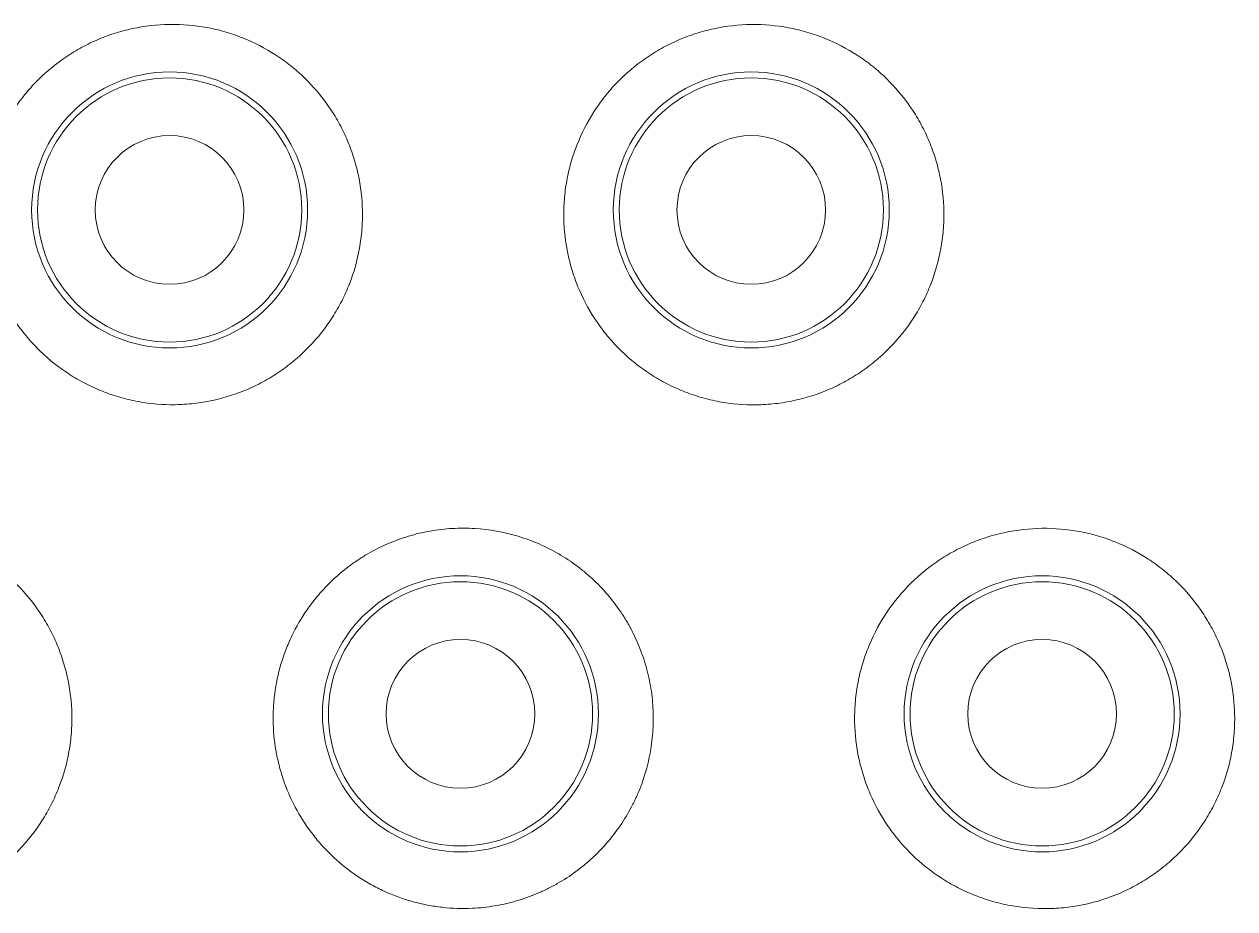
# Model space of a CAD drawing. Header units: inches. Extents: x 3778 to 56227, y -16914 to 35091.
# Drawn here: x 34996.97 to 35003.24, y -13112.93 to -13108.35 of the extents above; entities that cross this region are included whole.
import ezdxf

# ---------------------------------------------------------------- set-up
doc = ezdxf.new("R2010")
doc.units = ezdxf.units.IN
doc.header["$LTSCALE"] = 100
doc.header["$MEASUREMENT"] = 0
doc.layers.add('2-con', color=2, linetype='Continuous')
doc.layers.add('mark-B', color=2, linetype='Continuous', lineweight=20)

# ---------------------------------------------------------------- blocks, each defined once
blk = doc.blocks.new('무풍1way 일반')
at = {"layer": 'mark-B'}
for centre, radius in [((536.205, -430.0706), 0.7146), ((536.205, -430.0706), 0.7146), ((536.205, -430.0706), 0.7146), ((536.205, -430.0706), 0.684), ((539.2174, -430.0706), 0.7146), ((539.2174, -430.0706), 0.7146), ((539.2174, -430.0706), 0.7146), ((539.2174, -430.0706), 0.684), ((536.205, -430.0706), 0.385), ((539.2174, -430.0706), 0.385), ((537.7112, -432.6794), 0.7146), ((537.7112, -432.6794), 0.7146), ((537.7112, -432.6794), 0.7146), ((537.7112, -432.6794), 0.684), ((540.7236, -432.6794), 0.7146), ((540.7236, -432.6794), 0.7146), ((540.7236, -432.6794), 0.7146), ((540.7236, -432.6794), 0.684), ((537.7112, -432.6794), 0.385), ((540.7236, -432.6794), 0.385)]:
    blk.add_circle(centre, radius, dxfattribs=at)
for points, knots in [([(536.205, -431.0311), (536.1398, -431.0319), (536.0757, -431.0263), (535.981, -431.0087), (535.9497, -431.0013), (535.9032, -430.9878), (535.8877, -430.9829), (535.857, -430.9723), (535.8418, -430.9667), (535.767, -430.9368), (535.7101, -430.9073), (535.6428, -430.8635), (535.6296, -430.8544), (535.6034, -430.8356), (535.5905, -430.8257), (535.5526, -430.7954), (535.5285, -430.7742), (535.4597, -430.7072), (535.4185, -430.6584), (535.3727, -430.592), (535.3638, -430.5784), (535.3469, -430.551), (535.3225, -430.5094), (535.2872, -430.4376), (535.2648, -430.3778), (535.25, -430.332), (535.2455, -430.3166), (535.2372, -430.2855), (535.2333, -430.2697), (535.2163, -430.1908), (535.209, -430.1272), (535.2074, -430.0312), (535.2084, -429.9991), (535.2123, -429.9508), (535.214, -429.9346), (535.2181, -429.9025), (535.2206, -429.8866), (535.2349, -429.8075), (535.2524, -429.7458), (535.2819, -429.6709), (535.2882, -429.656), (535.3015, -429.6264), (535.3086, -429.6117), (535.3308, -429.5684), (535.3469, -429.5405), (535.3991, -429.4594), (535.439, -429.4089), (535.4956, -429.3504), (535.5072, -429.3389), (535.5309, -429.3167), (535.5672, -429.2844), (535.6311, -429.2354), (535.6859, -429.2013), (535.7283, -429.1778), (535.7427, -429.1702), (535.772, -429.1558), (535.7868, -429.149), (535.8613, -429.1169), (535.9227, -429.0973), (536.0173, -429.0771), (536.0493, -429.0719), (536.1141, -429.0646), (536.1464, -429.0626), (536.243, -429.0613), (536.3071, -429.0668), (536.3866, -429.0815), (536.4026, -429.0848), (536.4342, -429.0923), (536.4811, -429.1047), (536.557, -429.1308), (536.6153, -429.1574), (536.6581, -429.1796), (536.6722, -429.1873), (536.7001, -429.2035), (536.714, -429.212), (536.7818, -429.2561), (536.8318, -429.296), (536.9006, -429.3629), (536.9225, -429.3863), (536.9538, -429.4233), (536.9639, -429.436), (536.9835, -429.4616), (536.993, -429.4746), (537.0385, -429.5406), (537.0695, -429.5964), (537.1014, -429.67), (537.1074, -429.6849), (537.1188, -429.7151), (537.1241, -429.7304), (537.1389, -429.7765), (537.1472, -429.8074), (537.1675, -429.9012), (537.175, -429.9648), (537.1765, -430.0456), (537.1763, -430.0618), (537.1753, -430.0941), (537.1726, -430.1424), (537.1623, -430.2218), (537.1479, -430.2843), (537.1347, -430.3308), (537.1299, -430.3463), (537.1196, -430.377), (537.114, -430.3923), (537.0844, -430.4677), (537.0551, -430.5248), (537.0029, -430.6061), (536.9842, -430.6324), (536.9539, -430.6707), (536.9434, -430.6832), (536.9221, -430.7076), (536.9111, -430.7195), (536.855, -430.7776), (536.806, -430.8193), (536.7261, -430.8746), (536.6982, -430.8919), (536.6415, -430.9234), (536.5836, -430.9519), (536.5233, -430.9745), (536.4618, -430.9942), (536.4304, -431.0026), (536.3347, -431.0231), (536.2702, -431.0303), (536.205, -431.0311)], [0, 0, 0, 0, 0.03125, 0.03125, 0.046875, 0.046875, 0.054687, 0.054687, 0.0625, 0.0625, 0.09375, 0.09375, 0.101562, 0.101562, 0.109375, 0.109375, 0.125, 0.125, 0.15625, 0.15625, 0.164062, 0.164062, 0.171875, 0.1875, 0.203125, 0.203125, 0.210937, 0.210937, 0.21875, 0.21875, 0.25, 0.25, 0.265625, 0.265625, 0.273437, 0.273437, 0.28125, 0.28125, 0.3125, 0.3125, 0.320312, 0.320312, 0.328125, 0.328125, 0.34375, 0.34375, 0.375, 0.375, 0.382812, 0.382812, 0.390625, 0.40625, 0.421875, 0.421875, 0.429687, 0.429687, 0.4375, 0.4375, 0.46875, 0.46875, 0.484375, 0.484375, 0.5, 0.5, 0.53125, 0.53125, 0.539063, 0.539063, 0.546875, 0.5625, 0.578125, 0.578125, 0.585938, 0.585938, 0.59375, 0.59375, 0.625, 0.625, 0.640625, 0.640625, 0.648438, 0.648438, 0.65625, 0.65625, 0.6875, 0.6875, 0.695313, 0.695313, 0.703125, 0.703125, 0.71875, 0.71875, 0.75, 0.75, 0.757813, 0.757813, 0.765625, 0.78125, 0.796875, 0.796875, 0.804688, 0.804688, 0.8125, 0.8125, 0.84375, 0.84375, 0.859375, 0.859375, 0.867188, 0.867188, 0.875, 0.875, 0.90625, 0.90625, 0.921875, 0.921875, 0.9375, 0.953125, 0.953125, 0.96875, 0.96875, 1, 1, 1, 1]), ([(536.205, -431.0311), (536.1398, -431.0319), (536.0757, -431.0263), (535.981, -431.0087), (535.9497, -431.0013), (535.9032, -430.9878), (535.8877, -430.9829), (535.857, -430.9723), (535.8418, -430.9667), (535.767, -430.9368), (535.7101, -430.9073), (535.6428, -430.8635), (535.6296, -430.8544), (535.6034, -430.8356), (535.5905, -430.8257), (535.5526, -430.7954), (535.5285, -430.7742), (535.4597, -430.7072), (535.4185, -430.6584), (535.3727, -430.592), (535.3638, -430.5784), (535.3469, -430.551), (535.3225, -430.5094), (535.2872, -430.4376), (535.2648, -430.3778), (535.25, -430.332), (535.2455, -430.3166), (535.2372, -430.2855), (535.2333, -430.2697), (535.2163, -430.1908), (535.209, -430.1272), (535.2074, -430.0312), (535.2084, -429.9991), (535.2123, -429.9508), (535.214, -429.9346), (535.2181, -429.9025), (535.2206, -429.8866), (535.2349, -429.8075), (535.2524, -429.7458), (535.2819, -429.6709), (535.2882, -429.656), (535.3015, -429.6264), (535.3086, -429.6117), (535.3308, -429.5684), (535.3469, -429.5405), (535.3991, -429.4594), (535.439, -429.4089), (535.4956, -429.3504), (535.5072, -429.3389), (535.5309, -429.3167), (535.5672, -429.2844), (535.6311, -429.2354), (535.6859, -429.2013), (535.7283, -429.1778), (535.7427, -429.1702), (535.772, -429.1558), (535.7868, -429.149), (535.8613, -429.1169), (535.9227, -429.0973), (536.0173, -429.0771), (536.0493, -429.0719), (536.1141, -429.0646), (536.1464, -429.0626), (536.243, -429.0613), (536.3071, -429.0668), (536.3866, -429.0815), (536.4026, -429.0848), (536.4342, -429.0923), (536.4811, -429.1047), (536.557, -429.1308), (536.6153, -429.1574), (536.6581, -429.1796), (536.6722, -429.1873), (536.7001, -429.2035), (536.714, -429.212), (536.7818, -429.2561), (536.8318, -429.296), (536.9006, -429.3629), (536.9225, -429.3863), (536.9538, -429.4233), (536.9639, -429.436), (536.9835, -429.4616), (536.993, -429.4746), (537.0385, -429.5406), (537.0695, -429.5964), (537.1014, -429.67), (537.1074, -429.6849), (537.1188, -429.7151), (537.1241, -429.7304), (537.1389, -429.7765), (537.1472, -429.8074), (537.1675, -429.9012), (537.175, -429.9648), (537.1765, -430.0456), (537.1763, -430.0618), (537.1753, -430.0941), (537.1726, -430.1424), (537.1623, -430.2218), (537.1479, -430.2843), (537.1347, -430.3308), (537.1299, -430.3463), (537.1196, -430.377), (537.114, -430.3923), (537.0844, -430.4677), (537.0551, -430.5248), (537.0029, -430.6061), (536.9842, -430.6324), (536.9539, -430.6707), (536.9434, -430.6832), (536.9221, -430.7076), (536.9111, -430.7195), (536.855, -430.7776), (536.806, -430.8193), (536.7261, -430.8746), (536.6982, -430.8919), (536.6415, -430.9234), (536.5836, -430.9519), (536.5233, -430.9745), (536.4618, -430.9942), (536.4304, -431.0026), (536.3347, -431.0231), (536.2702, -431.0303), (536.205, -431.0311)], [0, 0, 0, 0, 0.03125, 0.03125, 0.046875, 0.046875, 0.054687, 0.054687, 0.0625, 0.0625, 0.09375, 0.09375, 0.101562, 0.101562, 0.109375, 0.109375, 0.125, 0.125, 0.15625, 0.15625, 0.164062, 0.164062, 0.171875, 0.1875, 0.203125, 0.203125, 0.210937, 0.210937, 0.21875, 0.21875, 0.25, 0.25, 0.265625, 0.265625, 0.273437, 0.273437, 0.28125, 0.28125, 0.3125, 0.3125, 0.320312, 0.320312, 0.328125, 0.328125, 0.34375, 0.34375, 0.375, 0.375, 0.382812, 0.382812, 0.390625, 0.40625, 0.421875, 0.421875, 0.429687, 0.429687, 0.4375, 0.4375, 0.46875, 0.46875, 0.484375, 0.484375, 0.5, 0.5, 0.53125, 0.53125, 0.539063, 0.539063, 0.546875, 0.5625, 0.578125, 0.578125, 0.585938, 0.585938, 0.59375, 0.59375, 0.625, 0.625, 0.640625, 0.640625, 0.648438, 0.648438, 0.65625, 0.65625, 0.6875, 0.6875, 0.695313, 0.695313, 0.703125, 0.703125, 0.71875, 0.71875, 0.75, 0.75, 0.757813, 0.757813, 0.765625, 0.78125, 0.796875, 0.796875, 0.804688, 0.804688, 0.8125, 0.8125, 0.84375, 0.84375, 0.859375, 0.859375, 0.867188, 0.867188, 0.875, 0.875, 0.90625, 0.90625, 0.921875, 0.921875, 0.9375, 0.953125, 0.953125, 0.96875, 0.96875, 1, 1, 1, 1]), ([(539.7941, -430.8349), (539.7788, -430.8465), (539.7631, -430.8576), (539.7309, -430.8789), (539.7143, -430.8892), (539.6642, -430.9183), (539.5956, -430.9528), (539.5237, -430.9792), (539.4686, -430.9958), (539.4499, -431.0008), (539.4123, -431.0097), (539.3933, -431.0136), (539.3362, -431.0237), (539.2979, -431.0281), (539.2401, -431.0314), (539.2207, -431.032), (539.1821, -431.0319), (539.1629, -431.0313), (539.0672, -431.0254), (538.9921, -431.012), (538.9001, -430.9842), (538.8818, -430.978), (538.8457, -430.9647), (538.8279, -430.9576), (538.7754, -430.9347), (538.7075, -430.9003), (538.6439, -430.8582), (538.5977, -430.8237), (538.5827, -430.8116), (538.5534, -430.7869), (538.5392, -430.7742), (538.4702, -430.7087), (538.4215, -430.6504), (538.3689, -430.57), (538.3589, -430.5536), (538.3399, -430.5205), (538.3309, -430.5037), (538.3054, -430.4527), (538.2905, -430.4178), (538.2646, -430.3463), (538.2537, -430.3097), (538.236, -430.2347), (538.223, -430.1595), (538.2187, -430.0836), (538.2187, -430.0264), (538.2193, -430.0073), (538.2216, -429.9691), (538.2233, -429.9499), (538.2347, -429.8542), (538.2524, -429.7801), (538.2853, -429.6903), (538.2924, -429.6725), (538.3077, -429.6372), (538.316, -429.6197), (538.3421, -429.568), (538.3807, -429.5017), (538.4266, -429.4406), (538.4637, -429.3966), (538.4766, -429.3823), (538.5032, -429.3543), (538.517, -429.3406), (538.5876, -429.2748), (538.6493, -429.2294), (538.7328, -429.1819), (538.7499, -429.1729), (538.7846, -429.1557), (538.8023, -429.1477), (538.8555, -429.1252), (538.9278, -429.0996), (539.0025, -429.0826), (539.0594, -429.0731), (539.0786, -429.0704), (539.1171, -429.0663), (539.1363, -429.0649), (539.1554, -429.0639)], [0, 0, 0, 0, 0.015625, 0.015625, 0.03125, 0.03125, 0.0625, 0.09375, 0.09375, 0.109375, 0.109375, 0.125, 0.125, 0.15625, 0.15625, 0.171875, 0.171875, 0.1875, 0.1875, 0.25, 0.25, 0.265625, 0.265625, 0.28125, 0.28125, 0.3125, 0.34375, 0.34375, 0.359375, 0.359375, 0.375, 0.375, 0.4375, 0.4375, 0.453125, 0.453125, 0.46875, 0.46875, 0.5, 0.5, 0.53125, 0.53125, 0.5625, 0.59375, 0.59375, 0.609375, 0.609375, 0.625, 0.625, 0.6875, 0.6875, 0.703125, 0.703125, 0.71875, 0.71875, 0.75, 0.78125, 0.78125, 0.796875, 0.796875, 0.8125, 0.8125, 0.875, 0.875, 0.890625, 0.890625, 0.90625, 0.90625, 0.9375, 0.96875, 0.96875, 0.984375, 0.984375, 1, 1, 1, 1]), ([(539.7941, -430.8349), (539.7788, -430.8465), (539.7631, -430.8576), (539.7309, -430.8789), (539.7143, -430.8892), (539.6642, -430.9183), (539.5956, -430.9528), (539.5237, -430.9792), (539.4686, -430.9958), (539.4499, -431.0008), (539.4123, -431.0097), (539.3933, -431.0136), (539.3362, -431.0237), (539.2979, -431.0281), (539.2401, -431.0314), (539.2207, -431.032), (539.1821, -431.0319), (539.1629, -431.0313), (539.0672, -431.0254), (538.9921, -431.012), (538.9001, -430.9842), (538.8818, -430.978), (538.8457, -430.9647), (538.8279, -430.9576), (538.7754, -430.9347), (538.7075, -430.9003), (538.6439, -430.8582), (538.5977, -430.8237), (538.5827, -430.8116), (538.5534, -430.7869), (538.5392, -430.7742), (538.4702, -430.7087), (538.4215, -430.6504), (538.3689, -430.57), (538.3589, -430.5536), (538.3399, -430.5205), (538.3309, -430.5037), (538.3054, -430.4527), (538.2905, -430.4178), (538.2646, -430.3463), (538.2537, -430.3097), (538.236, -430.2347), (538.223, -430.1595), (538.2187, -430.0836), (538.2187, -430.0264), (538.2193, -430.0073), (538.2216, -429.9691), (538.2233, -429.9499), (538.2347, -429.8542), (538.2524, -429.7801), (538.2853, -429.6903), (538.2924, -429.6725), (538.3077, -429.6372), (538.316, -429.6197), (538.3421, -429.568), (538.3807, -429.5017), (538.4266, -429.4406), (538.4637, -429.3966), (538.4766, -429.3823), (538.5032, -429.3543), (538.517, -429.3406), (538.5876, -429.2748), (538.6493, -429.2294), (538.7328, -429.1819), (538.7499, -429.1729), (538.7846, -429.1557), (538.8023, -429.1477), (538.8555, -429.1252), (538.9278, -429.0996), (539.0025, -429.0826), (539.0594, -429.0731), (539.0786, -429.0704), (539.1171, -429.0663), (539.1363, -429.0649), (539.1554, -429.0639)], [0, 0, 0, 0, 0.015625, 0.015625, 0.03125, 0.03125, 0.0625, 0.09375, 0.09375, 0.109375, 0.109375, 0.125, 0.125, 0.15625, 0.15625, 0.171875, 0.171875, 0.1875, 0.1875, 0.25, 0.25, 0.265625, 0.265625, 0.28125, 0.28125, 0.3125, 0.34375, 0.34375, 0.359375, 0.359375, 0.375, 0.375, 0.4375, 0.4375, 0.453125, 0.453125, 0.46875, 0.46875, 0.5, 0.5, 0.53125, 0.53125, 0.5625, 0.59375, 0.59375, 0.609375, 0.609375, 0.625, 0.625, 0.6875, 0.6875, 0.703125, 0.703125, 0.71875, 0.71875, 0.75, 0.78125, 0.78125, 0.796875, 0.796875, 0.8125, 0.8125, 0.875, 0.875, 0.890625, 0.890625, 0.90625, 0.90625, 0.9375, 0.96875, 0.96875, 0.984375, 0.984375, 1, 1, 1, 1]), ([(539.1554, -429.0639), (539.2078, -429.0614), (539.2599, -429.0631), (539.3377, -429.0718), (539.3635, -429.0757), (539.4022, -429.0832), (539.4151, -429.086), (539.4408, -429.092), (539.4535, -429.0953), (539.5165, -429.1128), (539.5654, -429.1307), (539.6363, -429.1632), (539.6595, -429.175), (539.7052, -429.2005), (539.7277, -429.2143), (539.793, -429.2579), (539.8337, -429.2901), (539.8908, -429.343), (539.9091, -429.3613), (539.9356, -429.3901), (539.9442, -429.3999), (539.9612, -429.4198), (539.9695, -429.43), (540.0099, -429.4816), (540.0672, -429.5682), (540.1104, -429.6628), (540.1372, -429.7368), (540.1452, -429.7618), (540.159, -429.812), (540.1649, -429.8373), (540.1795, -429.9137), (540.1852, -429.9654), (540.1876, -430.044), (540.1874, -430.0704), (540.1848, -430.1226), (540.1825, -430.1486), (540.1725, -430.226), (540.1617, -430.2769), (540.1432, -430.3397), (540.1392, -430.3522), (540.1307, -430.3772), (540.1262, -430.3896), (540.112, -430.4264), (540.1016, -430.4505), (540.0677, -430.5211), (540.0415, -430.5661), (539.9967, -430.6307), (539.9808, -430.6518), (539.9472, -430.6927), (539.9297, -430.7123), (539.8752, -430.7689), (539.836, -430.8035), (539.7941, -430.8349)], [0, 0, 0, 0, 0.0625, 0.0625, 0.09375, 0.09375, 0.109375, 0.109375, 0.125, 0.125, 0.1875, 0.1875, 0.21875, 0.21875, 0.25, 0.25, 0.3125, 0.3125, 0.34375, 0.34375, 0.359375, 0.359375, 0.375, 0.375, 0.4375, 0.5, 0.5, 0.53125, 0.53125, 0.5625, 0.5625, 0.625, 0.625, 0.65625, 0.65625, 0.6875, 0.6875, 0.75, 0.75, 0.765625, 0.765625, 0.78125, 0.78125, 0.8125, 0.8125, 0.875, 0.875, 0.90625, 0.90625, 0.9375, 0.9375, 1, 1, 1, 1]), ([(539.1554, -429.0639), (539.2078, -429.0614), (539.2599, -429.0631), (539.3377, -429.0718), (539.3635, -429.0757), (539.4022, -429.0832), (539.4151, -429.086), (539.4408, -429.092), (539.4535, -429.0953), (539.5165, -429.1128), (539.5654, -429.1307), (539.6363, -429.1632), (539.6595, -429.175), (539.7052, -429.2005), (539.7277, -429.2143), (539.793, -429.2579), (539.8337, -429.2901), (539.8908, -429.343), (539.9091, -429.3613), (539.9356, -429.3901), (539.9442, -429.3999), (539.9612, -429.4198), (539.9695, -429.43), (540.0099, -429.4816), (540.0672, -429.5682), (540.1104, -429.6628), (540.1372, -429.7368), (540.1452, -429.7618), (540.159, -429.812), (540.1649, -429.8373), (540.1795, -429.9137), (540.1852, -429.9654), (540.1876, -430.044), (540.1874, -430.0704), (540.1848, -430.1226), (540.1825, -430.1486), (540.1725, -430.226), (540.1617, -430.2769), (540.1432, -430.3397), (540.1392, -430.3522), (540.1307, -430.3772), (540.1262, -430.3896), (540.112, -430.4264), (540.1016, -430.4505), (540.0677, -430.5211), (540.0415, -430.5661), (539.9967, -430.6307), (539.9808, -430.6518), (539.9472, -430.6927), (539.9297, -430.7123), (539.8752, -430.7689), (539.836, -430.8035), (539.7941, -430.8349)], [0, 0, 0, 0, 0.0625, 0.0625, 0.09375, 0.09375, 0.109375, 0.109375, 0.125, 0.125, 0.1875, 0.1875, 0.21875, 0.21875, 0.25, 0.25, 0.3125, 0.3125, 0.34375, 0.34375, 0.359375, 0.359375, 0.375, 0.375, 0.4375, 0.5, 0.5, 0.53125, 0.53125, 0.5625, 0.5625, 0.625, 0.625, 0.65625, 0.65625, 0.6875, 0.6875, 0.75, 0.75, 0.765625, 0.765625, 0.78125, 0.78125, 0.8125, 0.8125, 0.875, 0.875, 0.90625, 0.90625, 0.9375, 0.9375, 1, 1, 1, 1]), ([(542.2298, -431.0325), (542.1647, -431.0335), (542.1006, -431.0281), (542.0059, -431.0108), (541.9746, -431.0035), (541.9126, -430.9857), (541.8817, -430.9752), (541.7919, -430.9396), (541.735, -430.9103), (541.6676, -430.8669), (541.6543, -430.8578), (541.6281, -430.8391), (541.6151, -430.8293), (541.5771, -430.7991), (541.553, -430.778), (541.484, -430.7112), (541.4426, -430.6626), (541.3966, -430.5965), (541.3877, -430.5829), (541.3706, -430.5555), (541.3461, -430.514), (541.3106, -430.4424), (541.2878, -430.3826), (541.273, -430.3369), (541.2684, -430.3215), (541.2599, -430.2904), (541.256, -430.2746), (541.2387, -430.1957), (541.2312, -430.1321), (541.2292, -430.036), (541.2301, -430.0039), (541.2338, -429.9556), (541.2354, -429.9394), (541.2395, -429.9072), (541.242, -429.8913), (541.256, -429.812), (541.2734, -429.7502), (541.3026, -429.6751), (541.3089, -429.6602), (541.3221, -429.6306), (541.3292, -429.6158), (541.3512, -429.5724), (541.3673, -429.5444), (541.4193, -429.463), (541.4591, -429.4124), (541.5155, -429.3537), (541.5271, -429.3422), (541.5508, -429.3199), (541.587, -429.2875), (541.6508, -429.2383), (541.7055, -429.2041), (541.7479, -429.1805), (541.7623, -429.1729), (541.7915, -429.1584), (541.8063, -429.1515), (541.8807, -429.1192), (541.942, -429.0995), (542.0365, -429.079), (542.0685, -429.0737), (542.1332, -429.0663), (542.1655, -429.0642), (542.262, -429.0626), (542.326, -429.0679), (542.4056, -429.0824), (542.4215, -429.0857), (542.4531, -429.093), (542.5, -429.1052), (542.5759, -429.1311), (542.6342, -429.1575), (542.6771, -429.1795), (542.6912, -429.1871), (542.7192, -429.2033), (542.733, -429.2117), (542.8009, -429.2555), (542.851, -429.2952), (542.92, -429.3618), (542.942, -429.3852), (542.9734, -429.422), (542.9836, -429.4346), (543.0033, -429.4601), (543.0128, -429.4731), (543.0585, -429.5389), (543.0897, -429.5946), (543.1219, -429.6681), (543.128, -429.683), (543.1395, -429.7131), (543.1449, -429.7285), (543.1599, -429.7745), (543.1683, -429.8055), (543.189, -429.8992), (543.1966, -429.9627), (543.1984, -430.0436), (543.1983, -430.0599), (543.1974, -430.0922), (543.1949, -430.1405), (543.1848, -430.2201), (543.1706, -430.2827), (543.1576, -430.3293), (543.1528, -430.3447), (543.1426, -430.3755), (543.137, -430.3909), (543.1076, -430.4664), (543.0785, -430.5237), (543.0265, -430.6052), (543.0078, -430.6316), (542.9776, -430.67), (542.9672, -430.6826), (542.9459, -430.707), (542.9349, -430.719), (542.879, -430.7772), (542.83, -430.819), (542.7503, -430.8746), (542.7224, -430.892), (542.6658, -430.9236), (542.6079, -430.9523), (542.5477, -430.9751), (542.4863, -430.9949), (542.4549, -431.0034), (542.3594, -431.0241), (542.2949, -431.0315), (542.2298, -431.0325)], [0, 0, 0, 0, 0.03125, 0.03125, 0.046875, 0.046875, 0.0625, 0.0625, 0.09375, 0.09375, 0.101563, 0.101563, 0.109375, 0.109375, 0.125, 0.125, 0.15625, 0.15625, 0.164063, 0.164063, 0.171875, 0.1875, 0.203125, 0.203125, 0.210938, 0.210938, 0.21875, 0.21875, 0.25, 0.25, 0.265625, 0.265625, 0.273438, 0.273438, 0.28125, 0.28125, 0.3125, 0.3125, 0.320313, 0.320313, 0.328125, 0.328125, 0.34375, 0.34375, 0.375, 0.375, 0.382813, 0.382813, 0.390625, 0.40625, 0.421875, 0.421875, 0.429687, 0.429687, 0.4375, 0.4375, 0.46875, 0.46875, 0.484375, 0.484375, 0.5, 0.5, 0.53125, 0.53125, 0.539063, 0.539063, 0.546875, 0.5625, 0.578125, 0.578125, 0.585938, 0.585938, 0.59375, 0.59375, 0.625, 0.625, 0.640625, 0.640625, 0.648438, 0.648438, 0.65625, 0.65625, 0.6875, 0.6875, 0.695313, 0.695313, 0.703125, 0.703125, 0.71875, 0.71875, 0.75, 0.75, 0.757813, 0.757813, 0.765625, 0.78125, 0.796875, 0.796875, 0.804688, 0.804688, 0.8125, 0.8125, 0.84375, 0.84375, 0.859375, 0.859375, 0.867188, 0.867188, 0.875, 0.875, 0.90625, 0.90625, 0.921875, 0.921875, 0.9375, 0.953125, 0.953125, 0.96875, 0.96875, 1, 1, 1, 1]), ([(542.2298, -431.0325), (542.1647, -431.0335), (542.1006, -431.0281), (542.0059, -431.0108), (541.9746, -431.0035), (541.9126, -430.9857), (541.8817, -430.9752), (541.7919, -430.9396), (541.735, -430.9103), (541.6676, -430.8669), (541.6543, -430.8578), (541.6281, -430.8391), (541.6151, -430.8293), (541.5771, -430.7991), (541.553, -430.778), (541.484, -430.7112), (541.4426, -430.6626), (541.3966, -430.5965), (541.3877, -430.5829), (541.3706, -430.5555), (541.3461, -430.514), (541.3106, -430.4424), (541.2878, -430.3826), (541.273, -430.3369), (541.2684, -430.3215), (541.2599, -430.2904), (541.256, -430.2746), (541.2387, -430.1957), (541.2312, -430.1321), (541.2292, -430.036), (541.2301, -430.0039), (541.2338, -429.9556), (541.2354, -429.9394), (541.2395, -429.9072), (541.242, -429.8913), (541.256, -429.812), (541.2734, -429.7502), (541.3026, -429.6751), (541.3089, -429.6602), (541.3221, -429.6306), (541.3292, -429.6158), (541.3512, -429.5724), (541.3673, -429.5444), (541.4193, -429.463), (541.4591, -429.4124), (541.5155, -429.3537), (541.5271, -429.3422), (541.5508, -429.3199), (541.587, -429.2875), (541.6508, -429.2383), (541.7055, -429.2041), (541.7479, -429.1805), (541.7623, -429.1729), (541.7915, -429.1584), (541.8063, -429.1515), (541.8807, -429.1192), (541.942, -429.0995), (542.0365, -429.079), (542.0685, -429.0737), (542.1332, -429.0663), (542.1655, -429.0642), (542.262, -429.0626), (542.326, -429.0679), (542.4056, -429.0824), (542.4215, -429.0857), (542.4531, -429.093), (542.5, -429.1052), (542.5759, -429.1311), (542.6342, -429.1575), (542.6771, -429.1795), (542.6912, -429.1871), (542.7192, -429.2033), (542.733, -429.2117), (542.8009, -429.2555), (542.851, -429.2952), (542.92, -429.3618), (542.942, -429.3852), (542.9734, -429.422), (542.9836, -429.4346), (543.0033, -429.4601), (543.0128, -429.4731), (543.0585, -429.5389), (543.0897, -429.5946), (543.1219, -429.6681), (543.128, -429.683), (543.1395, -429.7131), (543.1449, -429.7285), (543.1599, -429.7745), (543.1683, -429.8055), (543.189, -429.8992), (543.1966, -429.9627), (543.1984, -430.0436), (543.1983, -430.0599), (543.1974, -430.0922), (543.1949, -430.1405), (543.1848, -430.2201), (543.1706, -430.2827), (543.1576, -430.3293), (543.1528, -430.3447), (543.1426, -430.3755), (543.137, -430.3909), (543.1076, -430.4664), (543.0785, -430.5237), (543.0265, -430.6052), (543.0078, -430.6316), (542.9776, -430.67), (542.9672, -430.6826), (542.9459, -430.707), (542.9349, -430.719), (542.879, -430.7772), (542.83, -430.819), (542.7503, -430.8746), (542.7224, -430.892), (542.6658, -430.9236), (542.6079, -430.9523), (542.5477, -430.9751), (542.4863, -430.9949), (542.4549, -431.0034), (542.3594, -431.0241), (542.2949, -431.0315), (542.2298, -431.0325)], [0, 0, 0, 0, 0.03125, 0.03125, 0.046875, 0.046875, 0.0625, 0.0625, 0.09375, 0.09375, 0.101563, 0.101563, 0.109375, 0.109375, 0.125, 0.125, 0.15625, 0.15625, 0.164063, 0.164063, 0.171875, 0.1875, 0.203125, 0.203125, 0.210938, 0.210938, 0.21875, 0.21875, 0.25, 0.25, 0.265625, 0.265625, 0.273438, 0.273438, 0.28125, 0.28125, 0.3125, 0.3125, 0.320313, 0.320313, 0.328125, 0.328125, 0.34375, 0.34375, 0.375, 0.375, 0.382813, 0.382813, 0.390625, 0.40625, 0.421875, 0.421875, 0.429687, 0.429687, 0.4375, 0.4375, 0.46875, 0.46875, 0.484375, 0.484375, 0.5, 0.5, 0.53125, 0.53125, 0.539063, 0.539063, 0.546875, 0.5625, 0.578125, 0.578125, 0.585938, 0.585938, 0.59375, 0.59375, 0.625, 0.625, 0.640625, 0.640625, 0.648438, 0.648438, 0.65625, 0.65625, 0.6875, 0.6875, 0.695313, 0.695313, 0.703125, 0.703125, 0.71875, 0.71875, 0.75, 0.75, 0.757813, 0.757813, 0.765625, 0.78125, 0.796875, 0.796875, 0.804688, 0.804688, 0.8125, 0.8125, 0.84375, 0.84375, 0.859375, 0.859375, 0.867188, 0.867188, 0.875, 0.875, 0.90625, 0.90625, 0.921875, 0.921875, 0.9375, 0.953125, 0.953125, 0.96875, 0.96875, 1, 1, 1, 1]), ([(537.7112, -433.6395), (537.646, -433.6403), (537.5819, -433.6347), (537.4872, -433.6171), (537.4559, -433.6097), (537.4093, -433.5962), (537.3938, -433.5913), (537.3631, -433.5807), (537.348, -433.5751), (537.2731, -433.5451), (537.2163, -433.5156), (537.149, -433.4719), (537.1357, -433.4628), (537.1095, -433.4439), (537.0966, -433.4341), (537.0587, -433.4038), (537.0346, -433.3826), (536.9659, -433.3156), (536.9246, -433.2668), (536.8789, -433.2004), (536.87, -433.1869), (536.853, -433.1594), (536.8286, -433.1178), (536.7934, -433.0461), (536.7709, -432.9863), (536.7562, -432.9405), (536.7517, -432.9251), (536.7433, -432.8939), (536.7395, -432.8781), (536.7224, -432.7993), (536.7152, -432.7357), (536.7135, -432.6397), (536.7145, -432.6076), (536.7183, -432.5593), (536.7201, -432.5431), (536.7242, -432.5111), (536.7267, -432.4951), (536.741, -432.416), (536.7585, -432.3543), (536.788, -432.2794), (536.7942, -432.2645), (536.8076, -432.2349), (536.8146, -432.2202), (536.8368, -432.1769), (536.8529, -432.149), (536.9051, -432.0678), (536.945, -432.0173), (537.0015, -431.9588), (537.0132, -431.9473), (537.0369, -431.9251), (537.0732, -431.8928), (537.1371, -431.8438), (537.1918, -431.8097), (537.2343, -431.7862), (537.2487, -431.7786), (537.278, -431.7642), (537.2928, -431.7574), (537.3673, -431.7252), (537.4287, -431.7057), (537.5233, -431.6854), (537.5553, -431.6802), (537.6202, -431.6729), (537.6525, -431.6709), (537.7491, -431.6696), (537.8131, -431.6751), (537.8927, -431.6898), (537.9086, -431.6932), (537.9402, -431.7006), (537.9871, -431.713), (538.063, -431.7391), (538.1214, -431.7657), (538.1642, -431.7879), (538.1783, -431.7956), (538.2062, -431.8119), (538.2201, -431.8204), (538.2879, -431.8644), (538.3379, -431.9043), (538.4067, -431.9712), (538.4286, -431.9946), (538.4598, -432.0316), (538.47, -432.0442), (538.4896, -432.0699), (538.4991, -432.0829), (538.5446, -432.1488), (538.5756, -432.2047), (538.6075, -432.2782), (538.6135, -432.2931), (538.6249, -432.3234), (538.6302, -432.3387), (538.645, -432.3847), (538.6533, -432.4157), (538.6736, -432.5094), (538.6811, -432.573), (538.6826, -432.6538), (538.6825, -432.6701), (538.6815, -432.7023), (538.6788, -432.7506), (538.6685, -432.83), (538.6541, -432.8925), (538.6409, -432.939), (538.6361, -432.9545), (538.6258, -432.9852), (538.6202, -433.0005), (538.5906, -433.0759), (538.5613, -433.1331), (538.5092, -433.2143), (538.4904, -433.2406), (538.4601, -433.2789), (538.4497, -433.2915), (538.4283, -433.3159), (538.4174, -433.3278), (538.3613, -433.3858), (538.3123, -433.4275), (538.2323, -433.4829), (538.2045, -433.5002), (538.1478, -433.5317), (538.0898, -433.5602), (538.0295, -433.5829), (537.968, -433.6026), (537.9366, -433.6109), (537.8409, -433.6314), (537.7764, -433.6387), (537.7112, -433.6395)], [0, 0, 0, 0, 0.03125, 0.03125, 0.046875, 0.046875, 0.054688, 0.054688, 0.0625, 0.0625, 0.09375, 0.09375, 0.101563, 0.101563, 0.109375, 0.109375, 0.125, 0.125, 0.15625, 0.15625, 0.164063, 0.164063, 0.171875, 0.1875, 0.203125, 0.203125, 0.210938, 0.210938, 0.21875, 0.21875, 0.25, 0.25, 0.265625, 0.265625, 0.273438, 0.273438, 0.28125, 0.28125, 0.3125, 0.3125, 0.320313, 0.320313, 0.328125, 0.328125, 0.34375, 0.34375, 0.375, 0.375, 0.382813, 0.382813, 0.390625, 0.40625, 0.421875, 0.421875, 0.429688, 0.429688, 0.4375, 0.4375, 0.46875, 0.46875, 0.484375, 0.484375, 0.5, 0.5, 0.53125, 0.53125, 0.539063, 0.539063, 0.546875, 0.5625, 0.578125, 0.578125, 0.585938, 0.585938, 0.59375, 0.59375, 0.625, 0.625, 0.640625, 0.640625, 0.648438, 0.648438, 0.65625, 0.65625, 0.6875, 0.6875, 0.695312, 0.695312, 0.703125, 0.703125, 0.71875, 0.71875, 0.75, 0.75, 0.757812, 0.757812, 0.765625, 0.78125, 0.796875, 0.796875, 0.804687, 0.804687, 0.8125, 0.8125, 0.84375, 0.84375, 0.859375, 0.859375, 0.867187, 0.867187, 0.875, 0.875, 0.90625, 0.90625, 0.921875, 0.921875, 0.9375, 0.953125, 0.953125, 0.96875, 0.96875, 1, 1, 1, 1]), ([(537.7112, -433.6395), (537.646, -433.6403), (537.5819, -433.6347), (537.4872, -433.6171), (537.4559, -433.6097), (537.4093, -433.5962), (537.3938, -433.5913), (537.3631, -433.5807), (537.348, -433.5751), (537.2731, -433.5451), (537.2163, -433.5156), (537.149, -433.4719), (537.1357, -433.4628), (537.1095, -433.4439), (537.0966, -433.4341), (537.0587, -433.4038), (537.0346, -433.3826), (536.9659, -433.3156), (536.9246, -433.2668), (536.8789, -433.2004), (536.87, -433.1869), (536.853, -433.1594), (536.8286, -433.1178), (536.7934, -433.0461), (536.7709, -432.9863), (536.7562, -432.9405), (536.7517, -432.9251), (536.7433, -432.8939), (536.7395, -432.8781), (536.7224, -432.7993), (536.7152, -432.7357), (536.7135, -432.6397), (536.7145, -432.6076), (536.7183, -432.5593), (536.7201, -432.5431), (536.7242, -432.5111), (536.7267, -432.4951), (536.741, -432.416), (536.7585, -432.3543), (536.788, -432.2794), (536.7942, -432.2645), (536.8076, -432.2349), (536.8146, -432.2202), (536.8368, -432.1769), (536.8529, -432.149), (536.9051, -432.0678), (536.945, -432.0173), (537.0015, -431.9588), (537.0132, -431.9473), (537.0369, -431.9251), (537.0732, -431.8928), (537.1371, -431.8438), (537.1918, -431.8097), (537.2343, -431.7862), (537.2487, -431.7786), (537.278, -431.7642), (537.2928, -431.7574), (537.3673, -431.7252), (537.4287, -431.7057), (537.5233, -431.6854), (537.5553, -431.6802), (537.6202, -431.6729), (537.6525, -431.6709), (537.7491, -431.6696), (537.8131, -431.6751), (537.8927, -431.6898), (537.9086, -431.6932), (537.9402, -431.7006), (537.9871, -431.713), (538.063, -431.7391), (538.1214, -431.7657), (538.1642, -431.7879), (538.1783, -431.7956), (538.2062, -431.8119), (538.2201, -431.8204), (538.2879, -431.8644), (538.3379, -431.9043), (538.4067, -431.9712), (538.4286, -431.9946), (538.4598, -432.0316), (538.47, -432.0442), (538.4896, -432.0699), (538.4991, -432.0829), (538.5446, -432.1488), (538.5756, -432.2047), (538.6075, -432.2782), (538.6135, -432.2931), (538.6249, -432.3234), (538.6302, -432.3387), (538.645, -432.3847), (538.6533, -432.4157), (538.6736, -432.5094), (538.6811, -432.573), (538.6826, -432.6538), (538.6825, -432.6701), (538.6815, -432.7023), (538.6788, -432.7506), (538.6685, -432.83), (538.6541, -432.8925), (538.6409, -432.939), (538.6361, -432.9545), (538.6258, -432.9852), (538.6202, -433.0005), (538.5906, -433.0759), (538.5613, -433.1331), (538.5092, -433.2143), (538.4904, -433.2406), (538.4601, -433.2789), (538.4497, -433.2915), (538.4283, -433.3159), (538.4174, -433.3278), (538.3613, -433.3858), (538.3123, -433.4275), (538.2323, -433.4829), (538.2045, -433.5002), (538.1478, -433.5317), (538.0898, -433.5602), (538.0295, -433.5829), (537.968, -433.6026), (537.9366, -433.6109), (537.8409, -433.6314), (537.7764, -433.6387), (537.7112, -433.6395)], [0, 0, 0, 0, 0.03125, 0.03125, 0.046875, 0.046875, 0.054688, 0.054688, 0.0625, 0.0625, 0.09375, 0.09375, 0.101563, 0.101563, 0.109375, 0.109375, 0.125, 0.125, 0.15625, 0.15625, 0.164063, 0.164063, 0.171875, 0.1875, 0.203125, 0.203125, 0.210938, 0.210938, 0.21875, 0.21875, 0.25, 0.25, 0.265625, 0.265625, 0.273438, 0.273438, 0.28125, 0.28125, 0.3125, 0.3125, 0.320313, 0.320313, 0.328125, 0.328125, 0.34375, 0.34375, 0.375, 0.375, 0.382813, 0.382813, 0.390625, 0.40625, 0.421875, 0.421875, 0.429688, 0.429688, 0.4375, 0.4375, 0.46875, 0.46875, 0.484375, 0.484375, 0.5, 0.5, 0.53125, 0.53125, 0.539063, 0.539063, 0.546875, 0.5625, 0.578125, 0.578125, 0.585938, 0.585938, 0.59375, 0.59375, 0.625, 0.625, 0.640625, 0.640625, 0.648438, 0.648438, 0.65625, 0.65625, 0.6875, 0.6875, 0.695312, 0.695312, 0.703125, 0.703125, 0.71875, 0.71875, 0.75, 0.75, 0.757812, 0.757812, 0.765625, 0.78125, 0.796875, 0.796875, 0.804687, 0.804687, 0.8125, 0.8125, 0.84375, 0.84375, 0.859375, 0.859375, 0.867187, 0.867187, 0.875, 0.875, 0.90625, 0.90625, 0.921875, 0.921875, 0.9375, 0.953125, 0.953125, 0.96875, 0.96875, 1, 1, 1, 1]), ([(540.7236, -433.6402), (540.6584, -433.6411), (540.5943, -433.6356), (540.4996, -433.6182), (540.4683, -433.6108), (540.4218, -433.5974), (540.4063, -433.5925), (540.3756, -433.582), (540.3604, -433.5764), (540.2856, -433.5466), (540.2287, -433.5172), (540.1614, -433.4736), (540.1481, -433.4645), (540.1219, -433.4457), (540.109, -433.4359), (540.071, -433.4057), (540.0469, -433.3845), (539.978, -433.3176), (539.9367, -433.2689), (539.8908, -433.2027), (539.8819, -433.1891), (539.8649, -433.1617), (539.8404, -433.1201), (539.8051, -433.0485), (539.7824, -432.9887), (539.7677, -432.943), (539.7631, -432.9275), (539.7547, -432.8964), (539.7508, -432.8807), (539.7336, -432.8018), (539.7262, -432.7382), (539.7244, -432.6422), (539.7253, -432.6101), (539.7291, -432.5617), (539.7308, -432.5455), (539.7349, -432.5134), (539.7374, -432.4975), (539.7516, -432.4183), (539.769, -432.3566), (539.7983, -432.2815), (539.8046, -432.2666), (539.8178, -432.237), (539.8249, -432.2223), (539.847, -432.1789), (539.8631, -432.151), (539.9152, -432.0697), (539.955, -432.0191), (540.0115, -431.9605), (540.0231, -431.949), (540.0468, -431.9268), (540.0831, -431.8944), (540.1469, -431.8453), (540.2016, -431.8112), (540.2441, -431.7875), (540.2585, -431.78), (540.2877, -431.7655), (540.3025, -431.7587), (540.377, -431.7264), (540.4383, -431.7068), (540.5329, -431.6864), (540.5649, -431.6812), (540.6297, -431.6738), (540.662, -431.6717), (540.7586, -431.6703), (540.8226, -431.6757), (540.9022, -431.6903), (540.9181, -431.6936), (540.9497, -431.701), (540.9966, -431.7133), (541.0725, -431.7393), (541.1308, -431.7658), (541.1737, -431.7878), (541.1878, -431.7956), (541.2157, -431.8117), (541.2296, -431.8202), (541.2974, -431.8641), (541.3475, -431.904), (541.4164, -431.9707), (541.4383, -431.9941), (541.4696, -432.031), (541.4798, -432.0436), (541.4995, -432.0692), (541.5089, -432.0821), (541.5546, -432.148), (541.5857, -432.2038), (541.6177, -432.2773), (541.6238, -432.2922), (541.6352, -432.3224), (541.6406, -432.3377), (541.6555, -432.3837), (541.6639, -432.4147), (541.6843, -432.5084), (541.6919, -432.572), (541.6935, -432.6528), (541.6935, -432.6691), (541.6925, -432.7014), (541.6899, -432.7496), (541.6797, -432.8291), (541.6654, -432.8917), (541.6523, -432.9382), (541.6476, -432.9537), (541.6373, -432.9845), (541.6317, -432.9998), (541.6022, -433.0752), (541.573, -433.1325), (541.521, -433.2139), (541.5022, -433.2402), (541.472, -433.2786), (541.4616, -433.2911), (541.4402, -433.3156), (541.4293, -433.3275), (541.3733, -433.3857), (541.3243, -433.4274), (541.2444, -433.4829), (541.2166, -433.5003), (541.1599, -433.5319), (541.102, -433.5604), (541.0417, -433.5832), (540.9803, -433.6029), (540.9489, -433.6113), (540.8533, -433.632), (540.7888, -433.6393), (540.7236, -433.6402)], [0, 0, 0, 0, 0.03125, 0.03125, 0.046875, 0.046875, 0.054688, 0.054688, 0.0625, 0.0625, 0.09375, 0.09375, 0.101563, 0.101563, 0.109375, 0.109375, 0.125, 0.125, 0.15625, 0.15625, 0.164063, 0.164063, 0.171875, 0.1875, 0.203125, 0.203125, 0.210938, 0.210938, 0.21875, 0.21875, 0.25, 0.25, 0.265625, 0.265625, 0.273438, 0.273438, 0.28125, 0.28125, 0.3125, 0.3125, 0.320313, 0.320313, 0.328125, 0.328125, 0.34375, 0.34375, 0.375, 0.375, 0.382813, 0.382813, 0.390625, 0.40625, 0.421875, 0.421875, 0.429688, 0.429688, 0.4375, 0.4375, 0.46875, 0.46875, 0.484375, 0.484375, 0.5, 0.5, 0.53125, 0.53125, 0.539063, 0.539063, 0.546875, 0.5625, 0.578125, 0.578125, 0.585938, 0.585938, 0.59375, 0.59375, 0.625, 0.625, 0.640625, 0.640625, 0.648438, 0.648438, 0.65625, 0.65625, 0.6875, 0.6875, 0.695313, 0.695313, 0.703125, 0.703125, 0.71875, 0.71875, 0.75, 0.75, 0.757813, 0.757813, 0.765625, 0.78125, 0.796875, 0.796875, 0.804688, 0.804688, 0.8125, 0.8125, 0.84375, 0.84375, 0.859375, 0.859375, 0.867188, 0.867188, 0.875, 0.875, 0.90625, 0.90625, 0.921875, 0.921875, 0.9375, 0.953125, 0.953125, 0.96875, 0.96875, 1, 1, 1, 1]), ([(540.7236, -433.6402), (540.6584, -433.6411), (540.5943, -433.6356), (540.4996, -433.6182), (540.4683, -433.6108), (540.4218, -433.5974), (540.4063, -433.5925), (540.3756, -433.582), (540.3604, -433.5764), (540.2856, -433.5466), (540.2287, -433.5172), (540.1614, -433.4736), (540.1481, -433.4645), (540.1219, -433.4457), (540.109, -433.4359), (540.071, -433.4057), (540.0469, -433.3845), (539.978, -433.3176), (539.9367, -433.2689), (539.8908, -433.2027), (539.8819, -433.1891), (539.8649, -433.1617), (539.8404, -433.1201), (539.8051, -433.0485), (539.7824, -432.9887), (539.7677, -432.943), (539.7631, -432.9275), (539.7547, -432.8964), (539.7508, -432.8807), (539.7336, -432.8018), (539.7262, -432.7382), (539.7244, -432.6422), (539.7253, -432.6101), (539.7291, -432.5617), (539.7308, -432.5455), (539.7349, -432.5134), (539.7374, -432.4975), (539.7516, -432.4183), (539.769, -432.3566), (539.7983, -432.2815), (539.8046, -432.2666), (539.8178, -432.237), (539.8249, -432.2223), (539.847, -432.1789), (539.8631, -432.151), (539.9152, -432.0697), (539.955, -432.0191), (540.0115, -431.9605), (540.0231, -431.949), (540.0468, -431.9268), (540.0831, -431.8944), (540.1469, -431.8453), (540.2016, -431.8112), (540.2441, -431.7875), (540.2585, -431.78), (540.2877, -431.7655), (540.3025, -431.7587), (540.377, -431.7264), (540.4383, -431.7068), (540.5329, -431.6864), (540.5649, -431.6812), (540.6297, -431.6738), (540.662, -431.6717), (540.7586, -431.6703), (540.8226, -431.6757), (540.9022, -431.6903), (540.9181, -431.6936), (540.9497, -431.701), (540.9966, -431.7133), (541.0725, -431.7393), (541.1308, -431.7658), (541.1737, -431.7878), (541.1878, -431.7956), (541.2157, -431.8117), (541.2296, -431.8202), (541.2974, -431.8641), (541.3475, -431.904), (541.4164, -431.9707), (541.4383, -431.9941), (541.4696, -432.031), (541.4798, -432.0436), (541.4995, -432.0692), (541.5089, -432.0821), (541.5546, -432.148), (541.5857, -432.2038), (541.6177, -432.2773), (541.6238, -432.2922), (541.6352, -432.3224), (541.6406, -432.3377), (541.6555, -432.3837), (541.6639, -432.4147), (541.6843, -432.5084), (541.6919, -432.572), (541.6935, -432.6528), (541.6935, -432.6691), (541.6925, -432.7014), (541.6899, -432.7496), (541.6797, -432.8291), (541.6654, -432.8917), (541.6523, -432.9382), (541.6476, -432.9537), (541.6373, -432.9845), (541.6317, -432.9998), (541.6022, -433.0752), (541.573, -433.1325), (541.521, -433.2139), (541.5022, -433.2402), (541.472, -433.2786), (541.4616, -433.2911), (541.4402, -433.3156), (541.4293, -433.3275), (541.3733, -433.3857), (541.3243, -433.4274), (541.2444, -433.4829), (541.2166, -433.5003), (541.1599, -433.5319), (541.102, -433.5604), (541.0417, -433.5832), (540.9803, -433.6029), (540.9489, -433.6113), (540.8533, -433.632), (540.7888, -433.6393), (540.7236, -433.6402)], [0, 0, 0, 0, 0.03125, 0.03125, 0.046875, 0.046875, 0.054688, 0.054688, 0.0625, 0.0625, 0.09375, 0.09375, 0.101563, 0.101563, 0.109375, 0.109375, 0.125, 0.125, 0.15625, 0.15625, 0.164063, 0.164063, 0.171875, 0.1875, 0.203125, 0.203125, 0.210938, 0.210938, 0.21875, 0.21875, 0.25, 0.25, 0.265625, 0.265625, 0.273438, 0.273438, 0.28125, 0.28125, 0.3125, 0.3125, 0.320313, 0.320313, 0.328125, 0.328125, 0.34375, 0.34375, 0.375, 0.375, 0.382813, 0.382813, 0.390625, 0.40625, 0.421875, 0.421875, 0.429688, 0.429688, 0.4375, 0.4375, 0.46875, 0.46875, 0.484375, 0.484375, 0.5, 0.5, 0.53125, 0.53125, 0.539063, 0.539063, 0.546875, 0.5625, 0.578125, 0.578125, 0.585938, 0.585938, 0.59375, 0.59375, 0.625, 0.625, 0.640625, 0.640625, 0.648438, 0.648438, 0.65625, 0.65625, 0.6875, 0.6875, 0.695313, 0.695313, 0.703125, 0.703125, 0.71875, 0.71875, 0.75, 0.75, 0.757813, 0.757813, 0.765625, 0.78125, 0.796875, 0.796875, 0.804688, 0.804688, 0.8125, 0.8125, 0.84375, 0.84375, 0.859375, 0.859375, 0.867188, 0.867188, 0.875, 0.875, 0.90625, 0.90625, 0.921875, 0.921875, 0.9375, 0.953125, 0.953125, 0.96875, 0.96875, 1, 1, 1, 1])]:
    blk.add_open_spline(points, degree=3, knots=knots, dxfattribs=at)
blk = doc.blocks.new('dpdjzjs')
at = {"layer": 'mark-B', "rotation": 180}
blk.add_blockref('무풍1way 일반', (171509.31, 88288.448), dxfattribs=at)

msp = doc.modelspace()

# ---------------------------------------------------------------- block references
at = {"layer": '2-con'}
msp.add_blockref('dpdjzjs', (-135970.8648, -101830.4424), dxfattribs=at)

doc.saveas('drawing.dxf')
